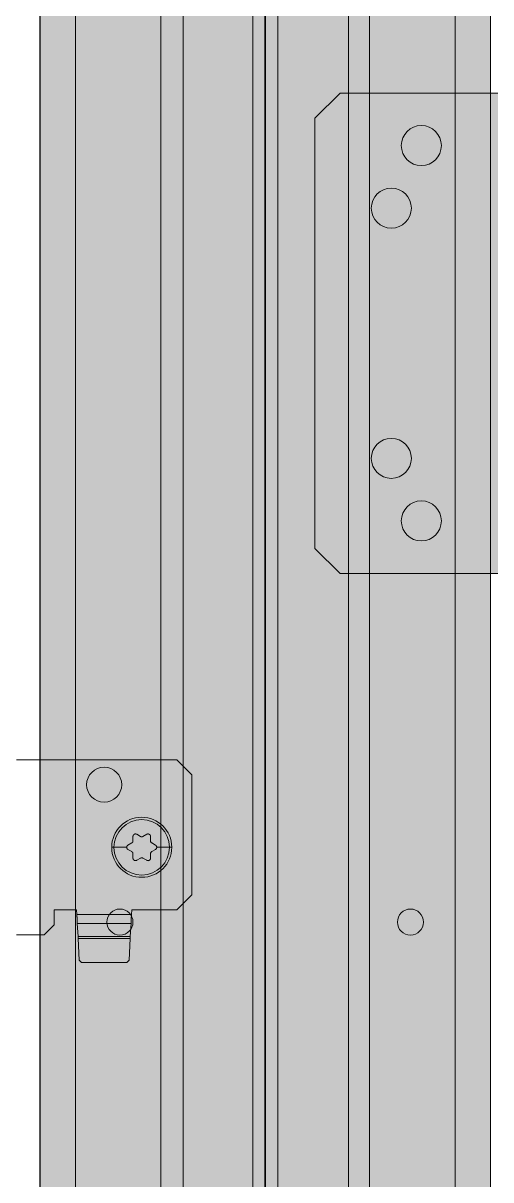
# Model space of a CAD drawing. Header units: millimetres. Extents: x 6914 to 9858, y -2771 to -210.
# Drawn here: x 7266.1 to 7359.5, y -1049.1 to -817.9 of the extents above; entities that cross this region are included whole.
import ezdxf

# ---------------------------------------------------------------- set-up
doc = ezdxf.new("R2010")
doc.units = ezdxf.units.MM
doc.layers.get('0').update_dxf_attribs({"lineweight": 9})
doc.layers.add('APPAREILLAGE', color=7, linetype='Continuous')
doc.layers.add('HIDDEN', color=7, linetype='Continuous')
doc.layers.add('THICK', color=7, linetype='Continuous', lineweight=13)
doc.layers.add('Монтаж', color=7, linetype='Continuous', lineweight=9)

# ---------------------------------------------------------------- blocks, each defined once
blk = doc.blocks.new('VW3A99ACFCB')
at = {"ltscale": 10, "true_color": 0xf0f0f0}
h = blk.add_hatch(color=7, dxfattribs=at)
h.dxf.hatch_style = 1
h.paths.add_polyline_path([(-250, -110), (-250, -103), (-285, -103), (-290, -98), (-290, -12), (-285, -7), (-250, -7), (-250, 0), (250, 0), (250, -7), (285, -7), (290, -12), (290, -98), (285, -103), (250, -103), (250, -110)])
at = {"ltscale": 10}
blk.add_lwpolyline([(-250, -110), (-250, -103), (-285, -103), (-290, -98), (-290, -12), (-285, -7), (-250, -7), (-250, 0), (250, 0), (250, -7), (285, -7), (290, -12), (290, -98), (285, -103), (250, -103), (250, -110), (-250, -110)], dxfattribs=at)
at = {"layer": 'HIDDEN'}
for p, q in [((-272.76, -17.5), (-272.76, -17.5)), ((-264.76, -17.5), (-264.76, -17.5)), ((-278.76, -30), (-278.76, -30)), ((-270.76, -30), (-270.76, -30)), ((-278.76, -80), (-278.76, -80)), ((-270.76, -80), (-270.76, -80)), ((-272.76, -92.5), (-272.76, -92.5)), ((-264.76, -92.5), (-264.76, -92.5))]:
    blk.add_line(p, q, dxfattribs=at)
at = {"layer": 'THICK'}
for centre, start, end in [((-268.76, -17.5), 360, 180), ((-268.76, -17.5), 180, 360), ((-274.76, -30), 360, 180), ((-274.76, -30), 180, 360), ((-274.76, -80), 360, 180), ((-274.76, -80), 180, 360), ((-268.76, -92.5), 360, 180), ((-268.76, -92.5), 180, 360)]:
    blk.add_arc(centre, 4, start, end, dxfattribs=at)
blk = doc.blocks.new('Из_буфера21322')
at = {"ltscale": 100, "true_color": 0xc5c7c4}
h = blk.add_hatch(color=9, dxfattribs=at)
h.paths.add_polyline_path([(-255, -1998.7), (255, -1998.7), (255, -1953.7), (-255, -1953.7)])
h.paths.add_polyline_path([(-300, -1998.7), (-255, -1998.7), (-255, -1987.3), (-300, -1987.3)])
h.paths.add_polyline_path([(300, 1.3), (255, 1.3), (255, -9.7), (300, -9.7)])
h.paths.add_polyline_path([(-255, 0), (255, 0), (255, -45), (-255, -45)])
h.paths.add_polyline_path([(-300, -9.7), (-255, -9.7), (-255, -1987.3), (-300, -1987.3)])
h.paths.add_polyline_path([(-300, 1.3), (-255, 1.3), (-255, -9.7), (-300, -9.7)])
at = {"ltscale": 100}
blk.add_lwpolyline([(-300, -9.7), (-255, -9.7), (-255, -1987.3), (-300, -1987.3)], close=True, dxfattribs=at)
at = {"layer": 'THICK'}
for p, q in [((-297.5, -11.13), (-297.5, -1985.88)), ((-283.26, -11.13), (-283.62, -1985.88)), ((-279.16, -11.13), (-279.16, -1985.88)), ((-262.1, -36.25), (-262.1, -1960.75)), ((-300, -211.13), (-300, -1985.88))]:
    blk.add_line(p, q, dxfattribs=at)
for start, end in [(0, 180), (180, 0)]:
    blk.add_arc((-271, -636), 2.6, start, end, dxfattribs=at)
blk = doc.blocks.new('Из_буфера29820')
at = {"layer": 'Монтаж'}
for p, q in [((182, -2.5), (150, -2.5)), ((182, -2.5), (185, -5.5)), ((185, -29.5), (185, -5.5)), ((173.25, -17.79), (173.26, -17.76)), ((173.25, -17.81), (173.25, -17.79)), ((173.25, -17.83), (173.25, -17.81)), ((173.25, -18.7), (173.25, -17.83)), ((173.26, -17.74), (173.27, -17.71)), ((173.26, -17.76), (173.26, -17.74)), ((173.27, -17.69), (173.28, -17.66)), ((173.27, -17.71), (173.27, -17.69)), ((173.28, -17.66), (173.29, -17.64)), ((173.29, -17.64), (173.3, -17.62)), ((173.3, -17.62), (173.31, -17.6)), ((173.31, -17.6), (173.32, -17.58)), ((173.32, -17.58), (173.34, -17.56)), ((173.34, -17.56), (173.35, -17.54)), ((173.35, -17.54), (173.37, -17.52)), ((173.37, -17.52), (173.38, -17.5)), ((173.38, -17.5), (173.4, -17.48)), ((173.4, -17.48), (173.42, -17.46)), ((173.42, -17.46), (173.43, -17.45)), ((173.43, -17.45), (173.45, -17.43)), ((173.45, -17.43), (173.47, -17.42)), ((173.47, -17.42), (173.49, -17.41)), ((173.49, -17.41), (173.52, -17.39)), ((173.52, -17.39), (173.54, -17.38)), ((173.54, -17.38), (173.56, -17.37)), ((173.56, -17.37), (173.58, -17.36)), ((173.58, -17.36), (173.61, -17.36)), ((173.61, -17.36), (173.63, -17.35)), ((173.63, -17.35), (173.65, -17.34)), ((173.65, -17.34), (173.68, -17.34)), ((173.68, -17.34), (173.7, -17.34)), ((173.7, -17.34), (173.73, -17.34)), ((173.73, -17.34), (173.75, -17.33)), ((173.75, -17.33), (173.78, -17.34)), ((173.78, -17.34), (173.8, -17.34)), ((173.8, -17.34), (173.83, -17.34)), ((173.83, -17.34), (173.85, -17.35)), ((173.85, -17.35), (173.88, -17.35)), ((173.88, -17.35), (173.9, -17.36)), ((173.9, -17.36), (173.93, -17.37)), ((173.93, -17.37), (173.95, -17.38)), ((173.95, -17.38), (173.98, -17.39)), ((173.98, -17.39), (174, -17.4)), ((174, -17.4), (174.75, -17.83)), ((174.77, -17.85), (174.75, -17.83)), ((174.8, -17.86), (174.77, -17.85)), ((174.82, -17.87), (174.8, -17.86)), ((174.85, -17.88), (174.82, -17.87)), ((174.87, -17.88), (174.85, -17.88)), ((174.9, -17.89), (174.87, -17.88)), ((174.92, -17.9), (174.9, -17.89)), ((174.95, -17.9), (174.92, -17.9)), ((174.97, -17.9), (174.95, -17.9)), ((175, -17.9), (174.97, -17.9)), ((175.03, -17.9), (175, -17.9)), ((175.06, -17.9), (175.03, -17.9)), ((175.09, -17.89), (175.06, -17.9)), ((175.12, -17.89), (175.09, -17.89)), ((175.14, -17.88), (175.12, -17.89)), ((175.17, -17.87), (175.14, -17.88)), ((175.2, -17.86), (175.17, -17.87)), ((175.22, -17.85), (175.2, -17.86)), ((175.25, -17.83), (175.22, -17.85)), ((175.25, -17.83), (176, -17.4)), ((176, -17.4), (176.02, -17.39)), ((176.02, -17.39), (176.05, -17.38)), ((176.05, -17.38), (176.07, -17.37)), ((176.07, -17.37), (176.1, -17.36)), ((176.1, -17.36), (176.12, -17.35)), ((176.12, -17.35), (176.15, -17.35)), ((176.15, -17.35), (176.17, -17.34)), ((176.17, -17.34), (176.2, -17.34)), ((176.2, -17.34), (176.22, -17.34)), ((176.22, -17.34), (176.25, -17.33)), ((176.25, -17.33), (176.27, -17.34)), ((176.27, -17.34), (176.3, -17.34)), ((176.3, -17.34), (176.32, -17.34)), ((176.32, -17.34), (176.35, -17.34)), ((176.35, -17.34), (176.37, -17.35)), ((176.37, -17.35), (176.4, -17.36)), ((176.4, -17.36), (176.42, -17.36)), ((176.42, -17.36), (176.44, -17.37)), ((176.44, -17.37), (176.46, -17.38)), ((176.46, -17.38), (176.49, -17.39)), ((176.49, -17.39), (176.51, -17.41)), ((176.51, -17.41), (176.53, -17.42)), ((176.53, -17.42), (176.55, -17.43)), ((176.55, -17.43), (176.57, -17.45)), ((176.57, -17.45), (176.59, -17.46)), ((176.59, -17.46), (176.6, -17.48)), ((176.6, -17.48), (176.62, -17.5)), ((176.62, -17.5), (176.64, -17.52)), ((176.64, -17.52), (176.65, -17.54)), ((176.65, -17.54), (176.67, -17.56)), ((176.67, -17.56), (176.68, -17.58)), ((176.68, -17.58), (176.69, -17.6)), ((176.69, -17.6), (176.7, -17.62)), ((176.7, -17.62), (176.71, -17.64)), ((176.71, -17.64), (176.72, -17.67)), ((176.72, -17.67), (176.73, -17.69)), ((176.73, -17.69), (176.73, -17.71)), ((176.73, -17.71), (176.74, -17.74)), ((176.74, -17.74), (176.74, -17.76)), ((176.74, -17.76), (176.75, -17.79)), ((176.75, -17.79), (176.75, -17.81)), ((176.75, -17.81), (176.75, -17.83)), ((176.75, -17.83), (176.75, -18.7)), ((169, -20.01), (169, -20)), ((169, -20), (169.01, -20)), ((169.01, -20), (169.01, -20)), ((169.01, -20), (169.02, -20)), ((169.02, -20), (169.03, -20)), ((169.03, -20), (169.05, -20)), ((169.05, -20), (169.07, -20)), ((169.07, -20), (169.09, -20)), ((169.09, -20), (169.11, -20)), ((169.11, -20), (169.13, -20)), ((169.13, -20), (169.16, -20)), ((169.16, -20), (169.19, -20)), ((169.19, -20), (169.22, -20)), ((169.22, -20), (169.26, -20)), ((169.26, -20), (169.29, -20)), ((169.29, -20), (169.33, -20)), ((169.33, -20), (169.37, -20)), ((169.37, -20), (169.41, -20)), ((169.41, -20), (169.46, -20)), ((172, -20), (169.46, -20)), ((172, -19.95), (172.01, -19.92)), ((172, -19.97), (172, -19.95)), ((172, -20), (172, -19.97)), ((172, -20.03), (172, -20)), ((172, -20.05), (172, -20.03)), ((172.01, -20.08), (172, -20.05)), ((172.01, -19.89), (172.02, -19.87)), ((172.01, -19.92), (172.01, -19.89)), ((172.01, -20.11), (172.01, -20.08)), ((172.02, -20.13), (172.01, -20.11)), ((172.02, -19.87), (172.03, -19.84)), ((172.03, -20.16), (172.02, -20.13)), ((172.03, -19.84), (172.04, -19.81)), ((172.04, -20.19), (172.03, -20.16)), ((172.04, -19.81), (172.05, -19.79)), ((172.05, -20.21), (172.04, -20.19)), ((172.05, -19.79), (172.06, -19.76)), ((172.06, -20.24), (172.05, -20.21)), ((172.06, -19.76), (172.07, -19.74)), ((172.07, -20.26), (172.06, -20.24)), ((172.07, -19.74), (172.09, -19.72)), ((172.09, -20.28), (172.07, -20.26)), ((172.09, -19.72), (172.1, -19.69)), ((172.1, -20.31), (172.09, -20.28)), ((172.1, -19.69), (172.12, -19.67)), ((172.12, -20.33), (172.1, -20.31)), ((172.12, -19.67), (172.14, -19.65)), ((172.14, -20.35), (172.12, -20.33)), ((172.14, -19.65), (172.16, -19.63)), ((172.16, -20.37), (172.14, -20.35)), ((172.16, -19.63), (172.18, -19.61)), ((172.18, -20.39), (172.16, -20.37)), ((172.18, -19.61), (172.2, -19.6)), ((172.2, -20.4), (172.18, -20.39)), ((172.2, -19.6), (172.23, -19.58)), ((172.23, -20.42), (172.2, -20.4)), ((172.23, -19.58), (172.25, -19.57)), ((172.25, -20.43), (172.23, -20.42)), ((172.25, -19.57), (173, -19.13)), ((173, -20.87), (172.25, -20.43)), ((173, -19.13), (173.02, -19.12)), ((173.02, -19.12), (173.05, -19.1)), ((173.05, -19.1), (173.07, -19.09)), ((173.07, -19.09), (173.09, -19.07)), ((173.09, -19.07), (173.11, -19.05)), ((173.11, -19.05), (173.13, -19.03)), ((173.13, -19.03), (173.15, -19.01)), ((173.15, -19.01), (173.16, -18.98)), ((173.16, -18.98), (173.18, -18.96)), ((173.18, -18.96), (173.19, -18.94)), ((173.19, -18.94), (173.2, -18.91)), ((173.2, -18.91), (173.21, -18.89)), ((173.21, -18.89), (173.22, -18.86)), ((173.22, -18.86), (173.23, -18.84)), ((173.23, -18.84), (173.24, -18.81)), ((173.24, -18.78), (173.25, -18.76)), ((173.24, -18.81), (173.24, -18.78)), ((173.25, -18.73), (173.25, -18.7)), ((173.25, -18.76), (173.25, -18.73)), ((176.75, -18.7), (176.75, -18.73)), ((176.75, -18.73), (176.75, -18.76)), ((176.75, -18.76), (176.76, -18.78)), ((176.76, -18.78), (176.76, -18.81)), ((176.76, -18.81), (176.77, -18.84)), ((176.77, -18.84), (176.78, -18.86)), ((176.78, -18.86), (176.79, -18.89)), ((176.79, -18.89), (176.8, -18.92)), ((176.8, -18.92), (176.81, -18.94)), ((176.81, -18.94), (176.82, -18.96)), ((176.82, -18.96), (176.84, -18.99)), ((176.84, -18.99), (176.86, -19.01)), ((176.86, -19.01), (176.87, -19.03)), ((176.87, -19.03), (176.89, -19.05)), ((176.89, -19.05), (176.91, -19.07)), ((176.91, -19.07), (176.93, -19.09)), ((176.93, -19.09), (176.95, -19.1)), ((176.95, -19.1), (176.98, -19.12)), ((176.98, -19.12), (177, -19.13)), ((177, -19.13), (177.75, -19.57)), ((177.75, -20.43), (177, -20.87)), ((177.75, -19.57), (177.77, -19.58)), ((177.77, -20.42), (177.75, -20.43)), ((177.77, -19.58), (177.8, -19.6)), ((177.8, -20.4), (177.77, -20.42)), ((177.8, -19.6), (177.82, -19.61)), ((177.82, -20.39), (177.8, -20.4)), ((177.82, -19.61), (177.84, -19.63)), ((177.84, -20.37), (177.82, -20.39)), ((177.84, -19.63), (177.86, -19.65)), ((177.86, -20.35), (177.84, -20.37)), ((177.86, -19.65), (177.88, -19.67)), ((177.88, -20.33), (177.86, -20.35)), ((177.88, -19.67), (177.9, -19.69)), ((177.9, -20.31), (177.88, -20.33)), ((177.9, -19.69), (177.91, -19.72)), ((177.91, -20.28), (177.9, -20.31)), ((177.91, -19.72), (177.93, -19.74)), ((177.93, -20.26), (177.91, -20.28)), ((177.93, -19.74), (177.94, -19.76)), ((177.94, -20.24), (177.93, -20.26)), ((177.94, -19.76), (177.95, -19.79)), ((177.95, -20.21), (177.94, -20.24)), ((177.95, -19.79), (177.96, -19.81)), ((177.96, -20.19), (177.95, -20.21)), ((177.96, -19.81), (177.97, -19.84)), ((177.97, -20.16), (177.96, -20.19)), ((177.97, -19.84), (177.98, -19.87)), ((177.98, -20.13), (177.97, -20.16)), ((177.98, -19.87), (177.99, -19.89)), ((177.99, -20.11), (177.98, -20.13)), ((177.99, -19.89), (177.99, -19.92)), ((177.99, -19.92), (178, -19.95)), ((178, -20.05), (177.99, -20.08)), ((177.99, -20.08), (177.99, -20.11)), ((178, -19.95), (178, -19.97)), ((178, -19.97), (178, -20)), ((180.54, -20), (178, -20)), ((178, -20), (178, -20.03)), ((178, -20.03), (178, -20.05)), ((180.54, -20), (181, -20)), ((173.02, -20.88), (173, -20.87)), ((173.05, -20.9), (173.02, -20.88)), ((173.07, -20.91), (173.05, -20.9)), ((173.09, -20.93), (173.07, -20.91)), ((173.11, -20.95), (173.09, -20.93)), ((173.13, -20.97), (173.11, -20.95)), ((173.14, -20.99), (173.13, -20.97)), ((173.16, -21.01), (173.14, -20.99)), ((173.18, -21.04), (173.16, -21.01)), ((173.19, -21.06), (173.18, -21.04)), ((173.2, -21.08), (173.19, -21.06)), ((173.21, -21.11), (173.2, -21.08)), ((173.22, -21.14), (173.21, -21.11)), ((173.23, -21.16), (173.22, -21.14)), ((173.24, -21.19), (173.23, -21.16)), ((173.24, -21.22), (173.24, -21.19)), ((173.25, -21.24), (173.24, -21.22)), ((173.25, -21.27), (173.25, -21.24)), ((173.25, -21.3), (173.25, -21.27)), ((173.25, -22.17), (173.25, -21.3)), ((173.25, -22.17), (173.25, -22.19)), ((173.25, -22.19), (173.25, -22.21)), ((173.25, -22.21), (173.26, -22.24)), ((173.26, -22.24), (173.26, -22.26)), ((173.26, -22.26), (173.26, -22.28)), ((173.26, -22.28), (173.27, -22.3)), ((173.27, -22.3), (173.28, -22.33)), ((173.28, -22.33), (173.28, -22.35)), ((173.28, -22.35), (173.29, -22.37)), ((173.29, -22.37), (173.3, -22.39)), ((173.3, -22.39), (173.31, -22.41)), ((173.31, -22.41), (173.33, -22.43)), ((173.33, -22.43), (173.34, -22.45)), ((173.34, -22.45), (173.35, -22.47)), ((173.35, -22.47), (173.37, -22.49)), ((173.37, -22.49), (173.38, -22.5)), ((173.38, -22.5), (173.4, -22.52)), ((173.4, -22.52), (173.41, -22.54)), ((173.41, -22.54), (173.43, -22.55)), ((173.43, -22.55), (173.45, -22.57)), ((173.45, -22.57), (173.47, -22.58)), ((173.47, -22.58), (173.49, -22.59)), ((173.49, -22.59), (173.51, -22.6)), ((173.51, -22.6), (173.53, -22.61)), ((173.53, -22.61), (173.55, -22.62)), ((173.55, -22.62), (173.57, -22.63)), ((173.57, -22.63), (173.59, -22.64)), ((173.59, -22.64), (173.61, -22.65)), ((173.61, -22.65), (173.64, -22.65)), ((173.64, -22.65), (173.66, -22.66)), ((173.66, -22.66), (173.68, -22.66)), ((173.68, -22.66), (173.7, -22.66)), ((173.7, -22.66), (173.73, -22.66)), ((173.73, -22.66), (173.75, -22.67)), ((173.75, -22.67), (173.78, -22.66)), ((173.78, -22.66), (173.8, -22.66)), ((173.8, -22.66), (173.83, -22.66)), ((173.83, -22.66), (173.85, -22.65)), ((173.85, -22.65), (173.88, -22.65)), ((173.88, -22.65), (173.9, -22.64)), ((173.9, -22.64), (173.93, -22.63)), ((173.93, -22.63), (173.95, -22.62)), ((173.95, -22.62), (173.98, -22.61)), ((173.98, -22.61), (174, -22.6)), ((174.75, -22.17), (174, -22.6)), ((174.78, -22.15), (174.75, -22.17)), ((174.8, -22.14), (174.78, -22.15)), ((174.83, -22.13), (174.8, -22.14)), ((174.86, -22.12), (174.83, -22.13)), ((174.88, -22.11), (174.86, -22.12)), ((174.91, -22.11), (174.88, -22.11)), ((174.94, -22.1), (174.91, -22.11)), ((174.97, -22.1), (174.94, -22.1)), ((175, -22.1), (174.97, -22.1)), ((175.03, -22.1), (175, -22.1)), ((175.05, -22.1), (175.03, -22.1)), ((175.08, -22.1), (175.05, -22.1)), ((175.1, -22.11), (175.08, -22.1)), ((175.13, -22.12), (175.1, -22.11)), ((175.15, -22.12), (175.13, -22.12)), ((175.18, -22.13), (175.15, -22.12)), ((175.2, -22.14), (175.18, -22.13)), ((175.23, -22.15), (175.2, -22.14)), ((175.25, -22.17), (175.23, -22.15)), ((176, -22.6), (175.25, -22.17)), ((176, -22.6), (176.02, -22.61)), ((176.02, -22.61), (176.05, -22.62)), ((176.05, -22.62), (176.07, -22.63)), ((176.07, -22.63), (176.1, -22.64)), ((176.1, -22.64), (176.12, -22.65)), ((176.12, -22.65), (176.15, -22.65)), ((176.15, -22.65), (176.17, -22.66)), ((176.17, -22.66), (176.2, -22.66)), ((176.2, -22.66), (176.22, -22.66)), ((176.22, -22.66), (176.25, -22.67)), ((176.25, -22.67), (176.27, -22.66)), ((176.27, -22.66), (176.3, -22.66)), ((176.3, -22.66), (176.32, -22.66)), ((176.32, -22.66), (176.34, -22.66)), ((176.34, -22.66), (176.36, -22.65)), ((176.36, -22.65), (176.39, -22.65)), ((176.39, -22.65), (176.41, -22.64)), ((176.41, -22.64), (176.43, -22.63)), ((176.43, -22.63), (176.45, -22.62)), ((176.45, -22.62), (176.47, -22.61)), ((176.47, -22.61), (176.49, -22.6)), ((176.49, -22.6), (176.51, -22.59)), ((176.51, -22.59), (176.53, -22.58)), ((176.53, -22.58), (176.55, -22.57)), ((176.55, -22.57), (176.57, -22.55)), ((176.57, -22.55), (176.59, -22.54)), ((176.59, -22.54), (176.6, -22.52)), ((176.6, -22.52), (176.62, -22.5)), ((176.62, -22.5), (176.63, -22.49)), ((176.63, -22.49), (176.65, -22.47)), ((176.65, -22.47), (176.66, -22.45)), ((176.66, -22.45), (176.67, -22.43)), ((176.67, -22.43), (176.69, -22.41)), ((176.69, -22.41), (176.7, -22.39)), ((176.7, -22.39), (176.71, -22.37)), ((176.71, -22.37), (176.72, -22.35)), ((176.72, -22.33), (176.73, -22.3)), ((176.72, -22.35), (176.72, -22.33)), ((176.73, -22.3), (176.74, -22.28)), ((176.74, -22.24), (176.75, -22.21)), ((176.74, -22.26), (176.74, -22.24)), ((176.74, -22.28), (176.74, -22.26)), ((176.76, -21.22), (176.75, -21.24)), ((176.75, -21.24), (176.75, -21.27)), ((176.75, -21.27), (176.75, -21.3)), ((176.75, -21.3), (176.75, -22.17)), ((176.75, -22.19), (176.75, -22.17)), ((176.75, -22.21), (176.75, -22.19)), ((176.77, -21.16), (176.76, -21.19)), ((176.76, -21.19), (176.76, -21.22)), ((176.78, -21.14), (176.77, -21.16)), ((176.79, -21.11), (176.78, -21.14)), ((176.8, -21.09), (176.79, -21.11)), ((176.81, -21.06), (176.8, -21.09)), ((176.82, -21.04), (176.81, -21.06)), ((176.84, -21.02), (176.82, -21.04)), ((176.85, -20.99), (176.84, -21.02)), ((176.87, -20.97), (176.85, -20.99)), ((176.89, -20.95), (176.87, -20.97)), ((176.91, -20.93), (176.89, -20.95)), ((176.93, -20.91), (176.91, -20.93)), ((176.95, -20.9), (176.93, -20.91)), ((176.98, -20.88), (176.95, -20.9)), ((177, -20.87), (176.98, -20.88)), ((185, -29.5), (182, -32.5)), ((157.5, -35.5), (157.5, -32.5)), ((157.5, -32.5), (162, -32.5)), ((162, -32.5), (162.05, -33.46)), ((162.05, -33.46), (172.95, -33.46)), ((162.06, -33.57), (162.05, -33.46)), ((162.06, -33.68), (162.06, -33.57)), ((162.07, -33.78), (162.06, -33.68)), ((162.07, -33.89), (162.07, -33.78)), ((162.08, -33.99), (162.07, -33.89)), ((162.08, -34.09), (162.08, -33.99)), ((162.09, -34.19), (162.08, -34.09)), ((162.09, -34.28), (162.09, -34.19)), ((162.1, -34.38), (162.09, -34.28)), ((162.1, -34.47), (162.1, -34.38)), ((162.11, -34.56), (162.1, -34.47)), ((162.11, -34.65), (162.11, -34.56)), ((162.12, -34.74), (162.11, -34.65)), ((172.88, -34.74), (172.89, -34.65)), ((172.89, -34.56), (172.9, -34.47)), ((172.89, -34.65), (172.89, -34.56)), ((172.9, -34.38), (172.91, -34.28)), ((172.9, -34.47), (172.9, -34.38)), ((172.91, -34.19), (172.92, -34.09)), ((172.91, -34.28), (172.91, -34.19)), ((172.92, -33.99), (172.93, -33.89)), ((172.92, -34.09), (172.92, -33.99)), ((172.93, -33.78), (172.94, -33.68)), ((172.93, -33.89), (172.93, -33.78)), ((172.94, -33.57), (172.95, -33.46)), ((172.94, -33.68), (172.94, -33.57)), ((172.95, -33.46), (173, -32.5)), ((173, -32.5), (182, -32.5)), ((157.5, -35.5), (155.5, -37.5)), ((162.12, -34.83), (162.12, -34.74)), ((162.13, -34.91), (162.12, -34.83)), ((162.13, -34.99), (162.13, -34.91)), ((162.13, -35.07), (162.13, -34.99)), ((162.14, -35.15), (162.13, -35.07)), ((162.14, -35.23), (162.14, -35.15)), ((162.28, -37.85), (162.14, -35.23)), ((162.14, -35.23), (172.86, -35.23)), ((172.86, -35.23), (172.72, -37.85)), ((172.86, -35.15), (172.87, -35.07)), ((172.86, -35.23), (172.86, -35.15)), ((172.87, -34.91), (172.88, -34.83)), ((172.87, -34.99), (172.87, -34.91)), ((172.87, -35.07), (172.87, -34.99)), ((172.88, -34.83), (172.88, -34.74)), ((155.5, -37.5), (150, -37.5)), ((162.28, -37.87), (162.28, -37.85)), ((172.72, -37.85), (162.28, -37.85)), ((162.28, -37.89), (162.28, -37.87)), ((162.28, -37.9), (162.28, -37.89)), ((162.28, -37.92), (162.28, -37.9)), ((162.28, -37.93), (162.28, -37.92)), ((162.29, -37.95), (162.28, -37.93)), ((162.29, -37.97), (162.29, -37.95)), ((162.29, -37.99), (162.29, -37.97)), ((162.29, -38.01), (162.29, -37.99)), ((162.29, -38.02), (162.29, -38.01)), ((162.29, -38.04), (162.29, -38.02)), ((162.29, -38.06), (162.29, -38.04)), ((162.29, -38.08), (162.29, -38.06)), ((162.29, -38.1), (162.29, -38.08)), ((162.29, -38.12), (162.29, -38.1)), ((162.3, -38.14), (162.29, -38.12)), ((162.3, -38.16), (162.3, -38.14)), ((162.3, -38.19), (162.3, -38.16)), ((162.3, -38.21), (162.3, -38.19)), ((162.53, -42.53), (162.3, -38.21)), ((172.7, -38.21), (162.3, -38.21)), ((172.7, -38.21), (172.47, -42.53)), ((172.71, -38.12), (172.7, -38.14)), ((172.7, -38.14), (172.7, -38.16)), ((172.7, -38.16), (172.7, -38.19)), ((172.7, -38.19), (172.7, -38.21)), ((172.72, -37.93), (172.71, -37.95)), ((172.71, -37.95), (172.71, -37.97)), ((172.71, -37.97), (172.71, -37.99)), ((172.71, -37.99), (172.71, -38.01)), ((172.71, -38.01), (172.71, -38.02)), ((172.71, -38.02), (172.71, -38.04)), ((172.71, -38.04), (172.71, -38.06)), ((172.71, -38.06), (172.71, -38.08)), ((172.71, -38.08), (172.71, -38.1)), ((172.71, -38.1), (172.71, -38.12)), ((172.72, -37.85), (172.72, -37.87)), ((172.72, -37.87), (172.72, -37.89)), ((172.72, -37.89), (172.72, -37.9)), ((172.72, -37.9), (172.72, -37.92)), ((172.72, -37.92), (172.72, -37.93)), ((163, -43), (162.53, -42.53)), ((163, -43), (172, -43)), ((172.47, -42.53), (172, -43))]:
    blk.add_line(p, q, dxfattribs=at)
for centre, radius, start, end in [((167.5, -7.5), 3.5, 0, 180), ((167.5, -7.5), 3.5, 180, 0), ((175, -20), 6, 0.3569, 180), ((175, -20), 5.54, 0.3569, 180), ((175, -20), 6, 180.3569, 0), ((175, -20), 6, 180, 180.3569), ((175, -20), 5.54, 180.3569, 0), ((175, -20), 5.54, 180, 180.3569), ((175, -20), 5.54, 0, 0.3569), ((175, -20), 6, 0, 0.3569)]:
    blk.add_arc(centre, radius, start, end, dxfattribs=at)
blk = doc.blocks.new('Из_буфера27170')
at = {"ltscale": 100, "true_color": 0xc5c7c4}
h = blk.add_hatch(color=9, dxfattribs=at)
h.paths.add_polyline_path([(-200, -11), (-155, -11), (-155, -1988.6), (-200, -1988.6)])
h.paths.add_polyline_path([(200, -2000), (155, -2000), (155, -1988.6), (200, -1988.6)])
h.paths.add_polyline_path([(-155, -2000), (155, -2000), (155, -1955), (-155, -1955)])
h.paths.add_polyline_path([(-200, -2000), (-155, -2000), (-155, -1988.6), (-200, -1988.6)])
h.paths.add_polyline_path([(200, -11), (155, -11), (155, -1988.6), (200, -1988.6)])
h.paths.add_polyline_path([(-155, -1.3), (155, -1.3), (155, -46.3), (-155, -46.3)])
h.paths.add_polyline_path([(-200, 0), (-155, 0), (-155, -11), (-200, -11)])
h.paths.add_polyline_path([(200, 0), (155, 0), (155, -11), (200, -11)])
at = {"ltscale": 20}
blk.add_lwpolyline([(-200, 0), (200, 0), (200, -2000), (-200, -2000)], close=True, dxfattribs=at)
at = {"ltscale": 100}
blk.add_lwpolyline([(200, -11), (155, -11), (155, -1988.6), (200, -1988.6)], close=True, dxfattribs=at)
at = {"layer": 'THICK'}
for p, q in [((179.16, -12.43), (179.16, -1988.6)), ((183.62, -12.43), (183.62, -1988.6)), ((197.5, -12.43), (197.5, -1988.6)), ((155, -37.55), (155, -1762.05)), ((162.1, -37.55), (162.1, -1988.6))]:
    blk.add_line(p, q, dxfattribs=at)
for start, end in [(360, 180), (180, 360)]:
    blk.add_arc((171, -637.3), 2.6, start, end, dxfattribs=at)
blk = doc.blocks.new('Из_буфера601')
at = {"ltscale": 40}
blk.add_blockref('Из_буфера27170', (-200, 0), dxfattribs=at)

msp = doc.modelspace()

# ---------------------------------------------------------------- block references
msp.add_blockref('Из_буфера21322', (7614.41, -361.55))
at = {"ltscale": 40}
msp.add_blockref('VW3A99ACFCB', (7614.35, -824.89), dxfattribs=at)
at = {"layer": 'Монтаж'}
msp.add_blockref('Из_буфера29820', (7114.76, -962.61), dxfattribs=at)

# ---------------------------------------------------------------- next in the draw order: block references
at = {"layer": 'APPAREILLAGE'}
msp.add_blockref('Из_буфера601', (7314.41, -360.25), dxfattribs=at)

doc.saveas('drawing.dxf')
